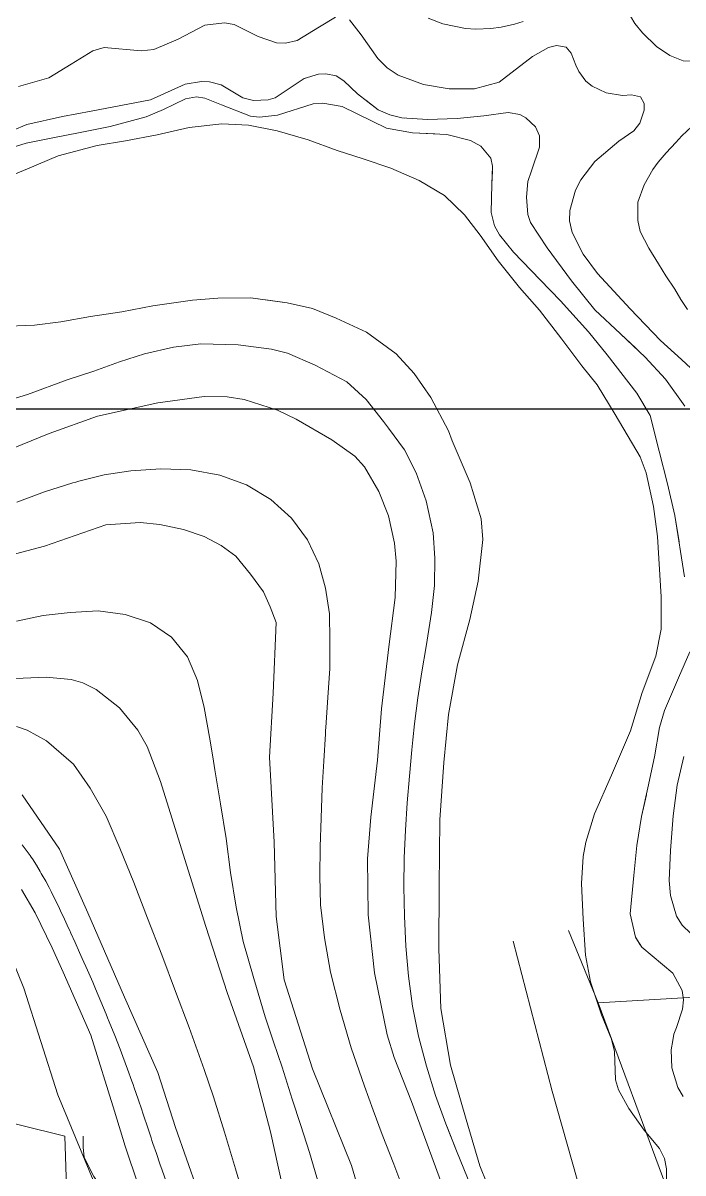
# Model space of a CAD drawing. Header units: metres. Extents: x 548946 to 557077, y 1838800 to 1845419.
# Drawn here: x 556095 to 556392, y 1840656 to 1841174 of the extents above; entities that cross this region are included whole.
import ezdxf

# ---------------------------------------------------------------- set-up
doc = ezdxf.new("R2010")
doc.units = ezdxf.units.M
doc.header["$LTSCALE"] = 28
for name, color, linetype, lineweight in [('1', 7, 'Continuous', 13), ('10', 7, 'Continuous', 13), ('2', 7, 'Continuous', 13), ('60', 7, 'Continuous', 25)]:
    doc.layers.add(name, color=color, linetype=linetype, lineweight=lineweight)

msp = doc.modelspace()

# ---------------------------------------------------------------- linework, layer by layer
at = {"layer": '1'}
for points in [[(556125.53, 1841134.17), (556112.56, 1841131.75), (556096.4, 1841128.07), (556083.41, 1841122.71), (556073.12, 1841117.99), (556059.24, 1841110.83), (556053.81, 1841108.93), (556042.45, 1841106.64), (556027.27, 1841106.16), (556016.18, 1841108.91), (556011.16, 1841111.58), (556007.37, 1841114.59), (556001.11, 1841122), (555995.18, 1841133.94), (555992.92, 1841139.38), (555989.52, 1841143.7), (555980.29, 1841150.29), (555967.72, 1841156.45), (555957.47, 1841163.07), (555947.35, 1841175.01)], [(556092.73, 1841145.21), (556106.34, 1841149.11), (556116.44, 1841155.21), (556126.2, 1841161.26), (556131.39, 1841162.79), (556147.96, 1841161.21), (556153.73, 1841161.91), (556164.61, 1841166.5), (556176.63, 1841172.85), (556185.53, 1841173.87), (556189.89, 1841173.07), (556200.67, 1841167.79), (556208.96, 1841164.94), (556213.11, 1841164.68), (556218.29, 1841165.9), (556228.36, 1841172.02), (556235.53, 1841176.41)], [(556241.94, 1841175.25), (556247.15, 1841168.5), (556254.61, 1841157.79), (556258.93, 1841153.56), (556263.82, 1841150.37), (556275.17, 1841146.06), (556286.76, 1841144.1), (556298.22, 1841144.22), (556309.31, 1841147.09), (556324.41, 1841158.75), (556331.61, 1841162.71)], [(556331.61, 1841162.71), (556335.15, 1841163.69), (556339.51, 1841162.99), (556341.74, 1841160.21), (556343.93, 1841154.77), (556345.17, 1841151.99), (556348.46, 1841147.58), (556351.22, 1841145.32), (556357.51, 1841142.3), (556364.94, 1841141.15), (556368.95, 1841141.44), (556372.98, 1841140.58), (556374.63, 1841137.5), (556374.65, 1841134.61), (556372.75, 1841128.65), (556370.08, 1841125.23), (556363.33, 1841120.55), (556352.38, 1841111.4), (556346.13, 1841103.14), (556343.74, 1841098.5), (556341.17, 1841089.37), (556341.09, 1841084.72), (556342.2, 1841079.49), (556347.14, 1841069.72), (556353.63, 1841060.94), (556368.31, 1841045.11), (556382.09, 1841030.85), (556391.5, 1841022.17), (556400.09, 1841014.36)], [(556393.01, 1841001.25), (556384.27, 1841013.38), (556375.11, 1841023.35), (556364.08, 1841033.78), (556352.42, 1841044.68), (556341.88, 1841057.69), (556330.96, 1841072.47), (556323.43, 1841083.92), (556322.3, 1841087.56), (556321.62, 1841095.43), (556322.24, 1841102.37), (556323.97, 1841107.21), (556327.56, 1841117.82), (556327.47, 1841123.06), (556325.63, 1841126.98), (556321.29, 1841131.16), (556318.66, 1841132.53), (556313.42, 1841133.49), (556302.49, 1841132.06), (556290.36, 1841130.73), (556276.98, 1841130.35), (556265.53, 1841131.11), (556260.05, 1841132.44), (556254.82, 1841134.76), (556245.52, 1841141.84), (556239.39, 1841147.82), (556235.91, 1841149.94), (556231.24, 1841150.97), (556227.92, 1841150.83), (556221.5, 1841148.87), (556208.39, 1841140.13), (556205.28, 1841139.14), (556198.63, 1841138.86), (556193.84, 1841140.16), (556183.98, 1841145.99), (556178.82, 1841147.38), (556175.15, 1841147.52), (556167.86, 1841146.23), (556152.14, 1841139.24), (556138.77, 1841136.63), (556125.53, 1841134.17)], [(556222.02, 1841149.03), (556221.5, 1841148.87), (556208.39, 1841140.13), (556205.28, 1841139.14), (556198.63, 1841138.86), (556193.84, 1841140.16), (556183.98, 1841145.99), (556178.82, 1841147.38), (556175.15, 1841147.52), (556167.86, 1841146.23), (556152.14, 1841139.24), (556138.77, 1841136.63), (556125.53, 1841134.17)], [(556392.93, 1840924.36), (556388.47, 1840952.01), (556385.22, 1840966.24), (556381.41, 1840980.99), (556377.45, 1840997.06), (556371.4, 1841007.08), (556358.04, 1841024.42), (556349.52, 1841034.64), (556337.03, 1841048.65), (556327.79, 1841058.2), (556315.8, 1841070.6), (556309.44, 1841078.42), (556307.23, 1841082.5), (556305.71, 1841088.39), (556306.01, 1841101.2), (556306.4, 1841109.37), (556305.6, 1841112.99), (556301.08, 1841118.34), (556296.44, 1841120.82), (556285.7, 1841123.56), (556270.26, 1841124.37), (556258.48, 1841126.41), (556238.58, 1841136.16), (556229.92, 1841137.68), (556225.58, 1841137.38), (556209.36, 1841132.23), (556201.31, 1841131.42), (556197.33, 1841131.86), (556184.17, 1841136.93), (556176.66, 1841139.97), (556172.89, 1841140.51), (556167.9, 1841139.6), (556158.04, 1841134.87), (556150.17, 1841131.51), (556134.08, 1841127.15), (556120.54, 1841124.52), (556107.38, 1841121.89), (556096.1, 1841119.63), (556078.76, 1841114.27)], [(556280.33, 1841123.84), (556270.26, 1841124.37), (556258.48, 1841126.41), (556238.58, 1841136.16), (556229.92, 1841137.68), (556225.58, 1841137.38), (556209.36, 1841132.23), (556201.31, 1841131.42), (556197.33, 1841131.86), (556184.17, 1841136.93), (556176.66, 1841139.97), (556172.89, 1841140.51), (556167.9, 1841139.6), (556158.04, 1841134.87), (556150.17, 1841131.51), (556134.08, 1841127.15), (556120.54, 1841124.52), (556107.38, 1841121.89), (556096.1, 1841119.63), (556078.76, 1841114.27)], [(556266.88, 1841131.02), (556265.53, 1841131.11), (556260.05, 1841132.44), (556254.82, 1841134.76), (556249.27, 1841138.99)], [(556125.53, 1841134.17), (556112.56, 1841131.75), (556096.4, 1841128.07), (556083.41, 1841122.71), (556073.12, 1841117.99), (556059.24, 1841110.83), (556053.81, 1841108.93), (556042.45, 1841106.64), (556027.27, 1841106.16), (556016.18, 1841108.91), (556011.16, 1841111.58), (556007.37, 1841114.59), (556001.11, 1841122), (555999.99, 1841124.26)], [(556337.62, 1841031.43), (556327.53, 1841044.43), (556318.49, 1841054.7), (556308.86, 1841066.75), (556300.72, 1841078.19), (556293.7, 1841087.47), (556284.66, 1841096.06), (556273.34, 1841102.87), (556260.5, 1841108.42), (556248.06, 1841112.56), (556236.29, 1841116.37), (556223.24, 1841121.16), (556209.32, 1841125.31), (556196.36, 1841127.8), (556184.39, 1841128.42), (556169.68, 1841126.68), (556155.27, 1841123.4), (556140.9, 1841120.8), (556128.13, 1841118.69), (556110.65, 1841114.05), (556096.81, 1841108.11), (556083.24, 1841102.52)], [(556337.62, 1841031.43), (556327.53, 1841044.43), (556318.49, 1841054.7), (556308.86, 1841066.75), (556300.72, 1841078.19), (556293.7, 1841087.47), (556284.66, 1841096.06), (556273.34, 1841102.87), (556260.5, 1841108.42), (556248.06, 1841112.56), (556236.29, 1841116.37), (556223.24, 1841121.16), (556209.32, 1841125.31), (556196.36, 1841127.8), (556184.39, 1841128.42), (556169.68, 1841126.68), (556155.27, 1841123.4), (556140.9, 1841120.8), (556128.13, 1841118.69), (556110.65, 1841114.05), (556096.81, 1841108.11), (556083.24, 1841102.52)], [(556390.38, 1840940.16), (556388.47, 1840952.01), (556385.22, 1840966.24), (556381.41, 1840980.99), (556377.45, 1840997.06), (556371.4, 1841007.08), (556358.04, 1841024.42), (556349.52, 1841034.64), (556337.03, 1841048.65), (556327.79, 1841058.2), (556315.8, 1841070.6), (556309.44, 1841078.42), (556307.23, 1841082.5), (556305.71, 1841088.39), (556306.01, 1841101.2), (556306.29, 1841107.13)], [(556370.87, 1841027.36), (556364.08, 1841033.78), (556352.42, 1841044.68), (556341.88, 1841057.69), (556330.96, 1841072.47), (556323.43, 1841083.92), (556322.3, 1841087.56), (556321.96, 1841091.44)], [(556084.24, 1841037.09), (556099.94, 1841037.7), (556111.73, 1841039.26), (556125.09, 1841041.67), (556139.34, 1841043.77), (556153.29, 1841046.46), (556171.05, 1841049.03), (556182.51, 1841049.92), (556197.24, 1841049.98), (556200.72, 1841049.51)], [(556084.24, 1841037.09), (556099.94, 1841037.7), (556111.73, 1841039.26), (556125.09, 1841041.67), (556139.34, 1841043.77), (556153.29, 1841046.46), (556171.05, 1841049.03), (556182.51, 1841049.92), (556197.24, 1841049.98), (556213.74, 1841047.75), (556225.14, 1841045.16), (556235.81, 1841040.89), (556249.58, 1841034.62), (556262.88, 1841024.8), (556271, 1841015.99), (556278.53, 1841005.2), (556286.56, 1840990.16), (556288.09, 1840985.62), (556296.25, 1840966.69), (556301.23, 1840950.48), (556301.95, 1840941.21), (556299.86, 1840922.45), (556296.11, 1840905.08), (556290.58, 1840884.66), (556286.44, 1840862.32), (556284.46, 1840840.74), (556282.64, 1840814.92), (556282.33, 1840784.93), (556282.12, 1840756.74), (556283, 1840729.98), (556287.45, 1840704.33), (556294.47, 1840680), (556300.55, 1840659.1), (556310.11, 1840635.67)], [(556204.11, 1841049.05), (556213.74, 1841047.75), (556225.14, 1841045.16), (556235.81, 1841040.89), (556249.58, 1841034.62), (556262.88, 1841024.8), (556271, 1841015.99), (556278.53, 1841005.2), (556286.56, 1840990.16), (556288.09, 1840985.62), (556296.25, 1840966.69), (556301.23, 1840950.48), (556301.95, 1840941.21), (556299.86, 1840922.45), (556296.11, 1840905.08), (556290.58, 1840884.66), (556286.44, 1840862.32), (556284.46, 1840840.74), (556282.64, 1840814.92), (556282.33, 1840784.93), (556282.12, 1840756.74), (556283, 1840729.98), (556287.45, 1840704.33), (556294.47, 1840680), (556300.55, 1840659.1), (556310.11, 1840635.67)], [(556085.51, 1841003.1), (556096.72, 1841006.55), (556114.61, 1841013.08), (556126.67, 1841016.99), (556138.2, 1841021.19), (556149.52, 1841024.81), (556162.55, 1841027.73), (556174.92, 1841029.3), (556191.77, 1841028.8), (556206.74, 1841026.92), (556213.97, 1841025.03), (556226.38, 1841019.76), (556240.67, 1841012.23), (556249.45, 1841004.25), (556257.23, 1840994.32), (556258.62, 1840992.45), (556259.51, 1840991.25), (556266.63, 1840981.53), (556271.91, 1840971.26), (556276.39, 1840958.51), (556279.54, 1840944.11), (556280.41, 1840932.78), (556280.2, 1840920.45), (556278.77, 1840908.35), (556276.39, 1840892.93), (556274.46, 1840881.55), (556272.71, 1840869.88), (556271.2, 1840858.21), (556270.45, 1840851), (556269.97, 1840846.38), (556268.87, 1840834.61), (556267.9, 1840822.54), (556267.11, 1840810.31), (556266.59, 1840797.72), (556266.44, 1840784.74), (556266.63, 1840771.49)], [(556384.95, 1840647.93), (556384.75, 1840657.76), (556383.88, 1840662.33), (556381.53, 1840666.85), (556374.63, 1840675.09), (556367.74, 1840684.81), (556363.16, 1840693.24), (556361.83, 1840697.74), (556361.25, 1840710.53), (556359.94, 1840716.18), (556355.42, 1840727.1), (556350.55, 1840741.89), (556348.29, 1840753.93), (556347.17, 1840770.1), (556346.41, 1840786.28), (556347.17, 1840798.32), (556348.41, 1840804.84), (556352.35, 1840817.54), (556359.95, 1840835.09), (556368.45, 1840854.95), (556373.84, 1840872.32), (556379.93, 1840888.58), (556382.37, 1840900.78), (556382.37, 1840915.41), (556380.65, 1840942.57), (556378.93, 1840956.1), (556375.53, 1840971.24), (556372.82, 1840978.45), (556361.59, 1840997.46), (556353.44, 1841010.83), (556346.65, 1841019.39), (556337.62, 1841031.43)], [(556384.95, 1840647.93), (556384.75, 1840657.76), (556383.88, 1840662.33), (556381.53, 1840666.85), (556374.63, 1840675.09), (556367.74, 1840684.81), (556363.16, 1840693.24), (556361.83, 1840697.74), (556361.25, 1840710.53), (556359.94, 1840716.18), (556355.42, 1840727.1), (556350.55, 1840741.89), (556348.29, 1840753.93), (556347.17, 1840770.1), (556346.41, 1840786.28), (556347.17, 1840798.32), (556348.41, 1840804.84), (556352.35, 1840817.54), (556359.95, 1840835.09), (556368.45, 1840854.95), (556373.84, 1840872.32), (556379.93, 1840888.58), (556382.37, 1840900.78), (556382.37, 1840915.41), (556380.65, 1840942.57), (556378.93, 1840956.1), (556375.53, 1840971.24), (556372.82, 1840978.45), (556361.59, 1840997.46), (556353.44, 1841010.83), (556346.65, 1841019.39), (556337.62, 1841031.43)], [(556082.09, 1840978.96), (556106.47, 1840988.92), (556128.38, 1840996.77), (556155.57, 1841002.73), (556176.32, 1841005.53), (556186.69, 1841005.4), (556194.44, 1841004.22), (556209.46, 1840999.41), (556217.85, 1840995.44), (556233.93, 1840986.11), (556244.34, 1840978.73), (556248.57, 1840973.96), (556255.06, 1840962.74), (556259.39, 1840951.82), (556262.16, 1840939.57), (556262.89, 1840931.41), (556262.41, 1840915.03), (556259.6, 1840892.84), (556256.25, 1840864.9), (556254.44, 1840841.79), (556251.43, 1840816.17), (556250.04, 1840797.33), (556250.3, 1840772.07)], [(556092.02, 1840957.96), (556104.49, 1840962.65), (556117.22, 1840966.64), (556118.6, 1840967.04), (556119.97, 1840967.42), (556131.36, 1840970.25), (556143.39, 1840972.06), (556156.82, 1840973.02), (556170.41, 1840972.57), (556183.37, 1840970.17), (556195.48, 1840965.74), (556206.43, 1840959.17), (556215.72, 1840950.72), (556222.93, 1840941.05), (556228.12, 1840930.26), (556231.01, 1840919.19), (556232.8, 1840907.68), (556233.07, 1840895.68), (556232.97, 1840883.02), (556232.12, 1840869.97), (556231.17, 1840856.56), (556231.08, 1840855.09), (556230.99, 1840853.6), (556230.27, 1840841.31), (556229.63, 1840829.3), (556229.13, 1840815.58), (556228.65, 1840802.76), (556228.51, 1840789.6), (556228.84, 1840776.68), (556230.59, 1840761.77), (556233.29, 1840746.23)], [(556091.75, 1840904.34), (556103.87, 1840906.93), (556115.99, 1840908.24), (556128.58, 1840909.06), (556140.74, 1840907.41), (556152.21, 1840903.63), (556161.63, 1840897.13), (556168.87, 1840888.32), (556173.35, 1840877.66), (556176.45, 1840865.57), (556178.74, 1840852.07), (556180.25, 1840843.22), (556181.26, 1840837.35), (556183.7, 1840822.17), (556186.23, 1840806.44), (556188.2, 1840791.11), (556190.79, 1840775.56), (556193.96, 1840760.11), (556198.71, 1840743.4), (556203.93, 1840726.17), (556207.67, 1840714.9), (556211.51, 1840703.46), (556216.11, 1840689.13), (556220, 1840677.17), (556223.83, 1840665.09), (556228.2, 1840650.22)], [(556392.28, 1840690.28), (556389.85, 1840694.28), (556387.15, 1840703.13), (556386.89, 1840711.33), (556387.53, 1840715.55), (556388.09, 1840718.37), (556389.22, 1840721.38), (556391.94, 1840729.58), (556392.41, 1840733.79), (556391.77, 1840738.09), (556387.53, 1840745.83), (556373.62, 1840757.5), (556370.84, 1840762), (556368.37, 1840772.63), (556369.96, 1840789.82), (556371.4, 1840803.36), (556373.45, 1840816.43), (556376.4, 1840829.38), (556379.26, 1840843.35), (556381.56, 1840856.47), (556383.79, 1840864.09), (556390.09, 1840878.83), (556395.33, 1840890.58)], [(556087.89, 1840878.45), (556105.18, 1840879.2), (556116.37, 1840878.07), (556121.72, 1840876.57), (556127.7, 1840873.68), (556138.26, 1840865.28), (556146.56, 1840855.29), (556150.64, 1840847.97), (556156.72, 1840832.13), (556166.95, 1840799.38), (556177.16, 1840766.82), (556186.7, 1840737.16), (556198.69, 1840703.58), (556206.22, 1840674.43), (556213.48, 1840641.58)], [(556091.85, 1840856.95), (556096.56, 1840855.24), (556105.4, 1840850.41), (556117.49, 1840839.9), (556125.05, 1840829.21), (556132.16, 1840816.56), (556138.34, 1840802.08), (556144.76, 1840786.71), (556150.77, 1840770.63), (556157.27, 1840754.02), (556163.48, 1840737.54), (556169.69, 1840721.38), (556176.39, 1840702.46), (556180.59, 1840690.16), (556185.51, 1840674.18), (556190.54, 1840657.65), (556193.47, 1840647.46)], [(556395.72, 1840763.72), (556391.83, 1840767.44), (556389.3, 1840771.5), (556386.55, 1840780.87), (556385.95, 1840787.65), (556386.52, 1840801.14), (556387.81, 1840816.7), (556389.48, 1840830.49), (556392.51, 1840843.49)], [(556516.02, 1840258.17), (556477.9, 1840265.02), (556444.17, 1840275.33), (556394.6, 1840297.94), (556367.01, 1840313.6), (556338.01, 1840334.11), (556311.64, 1840354.48), (556287.04, 1840378.95), (556262.69, 1840411.76), (556245.31, 1840445.88), (556229.96, 1840486.65), (556215.07, 1840525.36), (556204.57, 1840553.53), (556193.25, 1840583.53), (556187.32, 1840605.64), (556178.34, 1840634.02), (556163.46, 1840676.3), (556155.45, 1840701.04), (556140.51, 1840735), (556123.88, 1840772.99), (556111.19, 1840801.65), (556094.31, 1840826.18)], [(556372.95, 1840758.58), (556370.84, 1840762), (556368.37, 1840772.63), (556369.96, 1840789.82), (556371.4, 1840803.36), (556373.45, 1840816.43), (556375.66, 1840826.14)], [(556146.78, 1840650.01), (556140.74, 1840667.84), (556135.99, 1840683.7), (556125.31, 1840717.93), (556112.82, 1840746.33), (556107.9, 1840757.23), (556100.17, 1840772.94), (556094.06, 1840783.54)], [(556250.3, 1840772.07), (556253.11, 1840746), (556258.92, 1840718.06), (556262.04, 1840707.85), (556269.81, 1840687.96), (556290.42, 1840632.02), (556299.06, 1840606.04), (556306.46, 1840576.98), (556313.24, 1840542.96), (556329.89, 1840471.51), (556337.26, 1840447.11), (556341.35, 1840438.16), (556351.26, 1840421.06), (556384.83, 1840378.63), (556408.12, 1840359.04), (556426.9, 1840346.99), (556448.68, 1840335.69), (556472.42, 1840328.35), (556492.28, 1840323.08), (556513.3, 1840318.98), (556530.24, 1840316.05), (556543.09, 1840314.88), (556546.37, 1840314.97)], [(556266.63, 1840771.49), (556267.28, 1840757.95), (556268.4, 1840744.55), (556270.29, 1840730.98), (556272.96, 1840717.44), (556276.52, 1840703.9), (556280.7, 1840690.73), (556285.3, 1840678.02), (556290.12, 1840665.74), (556295.01, 1840653.6)], [(556084.65, 1840765.02), (556095.18, 1840739.1), (556110.5, 1840691.1), (556143.05, 1840612.38), (556157.22, 1840577.7)], [(556233.29, 1840746.23), (556237.6, 1840729.17), (556242.58, 1840712.15), (556248.57, 1840695), (556252.51, 1840684.07), (556256.55, 1840673.21), (556261.82, 1840659.88), (556265.96, 1840648.98)], [(556285.74, 1840676.89), (556290.12, 1840665.74), (556295.01, 1840653.6), (556298.15, 1840646.06), (556300.08, 1840641.27), (556305.03, 1840628.7), (556309.98, 1840615.61), (556314.58, 1840602.01), (556318.81, 1840587.84), (556322.61, 1840573.03), (556325.81, 1840557.41), (556327.6, 1840546.85)]]:
    msp.add_lwpolyline(points, dxfattribs=at)
at = {"layer": '10'}
for p, q in [((556340.58, 1840765.1), (556354.02, 1840732.42)), ((556113.64, 1840672.35), (556114.36, 1840649.45))]:
    msp.add_line(p, q, dxfattribs=at)
for points in [[(556354.02, 1840732.42), (556476.67, 1840739.74), (556519.99, 1840745.38), (556548.12, 1840767.33), (556560.5, 1840826.43), (556616.76, 1840829.25), (556626.89, 1840763.95), (556626.33, 1840717.79), (556556.63, 1840591.86)], [(556315.57, 1840760.2), (556333.24, 1840692.66), (556362.27, 1840590.22), (556411.63, 1840487.05), (556487.71, 1840410.6), (556542.38, 1840382.69)], [(556429.25, 1840578.09), (556384.41, 1840650.23), (556354.02, 1840732.42)], [(556026.6, 1840703.99), (556031.68, 1840692.76), (556113.64, 1840672.35)], [(556121.85, 1840672.48), (556121.88, 1840667.44), (556122.28, 1840662.86), (556126.69, 1840654.21), (556136.09, 1840639.83), (556137.57, 1840603.3), (556147.22, 1840590.74), (556146.62, 1840582.88), (556145.03, 1840570.47), (556141.36, 1840552.15), (556140.63, 1840536.1), (556140.37, 1840530.88), (556141.41, 1840527.62), (556149.06, 1840501.35), (556161.44, 1840476.42), (556171.63, 1840458.04), (556179.48, 1840444.11)]]:
    msp.add_lwpolyline(points, dxfattribs=at)
at = {"layer": '2'}
for points in [[(556399.2, 1841156.63), (556392.18, 1841156.82), (556386.29, 1841159.11), (556380.29, 1841163.21), (556373.89, 1841169.35), (556370.52, 1841173.65), (556366.59, 1841180.12)], [(556320.09, 1841174.56), (556316.19, 1841173.35), (556310.22, 1841172), (556305.55, 1841171.38), (556298.89, 1841171.05), (556294.11, 1841171.26), (556283.9, 1841173.4), (556277.27, 1841176.01)], [(556394.26, 1841044.73), (556391.13, 1841049.34), (556388.43, 1841053.88), (556384.42, 1841059.91), (556381.18, 1841065.35), (556376.74, 1841072.45), (556372.82, 1841079.9), (556371.89, 1841084.8), (556371.77, 1841093.04), (556374.63, 1841100.96), (556378.62, 1841107.78), (556380.97, 1841111.17), (556384.61, 1841115.29), (556388.89, 1841119.91), (556391.71, 1841122.93), (556396.18, 1841127.16)], [(556059.98, 1840926.49), (556104.49, 1840938.16), (556132.01, 1840947.8), (556147.53, 1840948.77), (556156.42, 1840947.88), (556167.09, 1840945.65), (556176.42, 1840942.53), (556183.98, 1840938.52), (556190.64, 1840933.62), (556197.31, 1840925.6), (556203.09, 1840917.58), (556206.2, 1840910.89), (556208.87, 1840903.76), (556207.49, 1840871.91), (556205.89, 1840843.1), (556207.87, 1840804.9), (556208.87, 1840771.35), (556212.42, 1840742.83), (556225.18, 1840702.75), (556242.84, 1840659.19), (556257.11, 1840610.55)], [(556143.81, 1840697.14), (556141.86, 1840702.6), (556139.75, 1840708.34), (556139.13, 1840709.97), (556138.49, 1840711.63), (556136.06, 1840717.8), (556133.56, 1840723.98), (556132.88, 1840725.65), (556132.21, 1840727.3), (556129.82, 1840733.1), (556127.45, 1840738.71), (556126.8, 1840740.25), (556126.14, 1840741.77), (556123.75, 1840747.21), (556121.45, 1840752.39), (556120.84, 1840753.75), (556120.25, 1840755.08), (556118.22, 1840759.61), (556116.31, 1840763.85), (556115.79, 1840765), (556115.27, 1840766.13), (556113.42, 1840770.12), (556111.64, 1840773.92), (556111.16, 1840774.93), (556110.68, 1840775.94), (556109, 1840779.43), (556107.39, 1840782.69), (556106.95, 1840783.54), (556106.52, 1840784.38), (556104.99, 1840787.23), (556103.43, 1840789.99), (556102.97, 1840790.77), (556102.51, 1840791.57), (556100.77, 1840794.48), (556098.97, 1840797.31), (556098.48, 1840798.05), (556097.98, 1840798.77), (556096.21, 1840801.18), (556094.32, 1840803.58)], [(556159.2, 1840651.95), (556157.4, 1840657.17), (556156.46, 1840659.9), (556154.86, 1840664.56), (556153.3, 1840669.13), (556152.87, 1840670.42), (556152.43, 1840671.73), (556150.84, 1840676.56), (556149.22, 1840681.49), (556148.76, 1840682.85), (556148.3, 1840684.22), (556146.61, 1840689.15), (556144.84, 1840694.22), (556144.33, 1840695.67), (556143.81, 1840697.14)]]:
    msp.add_lwpolyline(points, dxfattribs=at)
at = {"layer": '60'}
msp.add_line((549000, 1841000), (557000, 1841000), dxfattribs=at)

doc.saveas('drawing.dxf')
